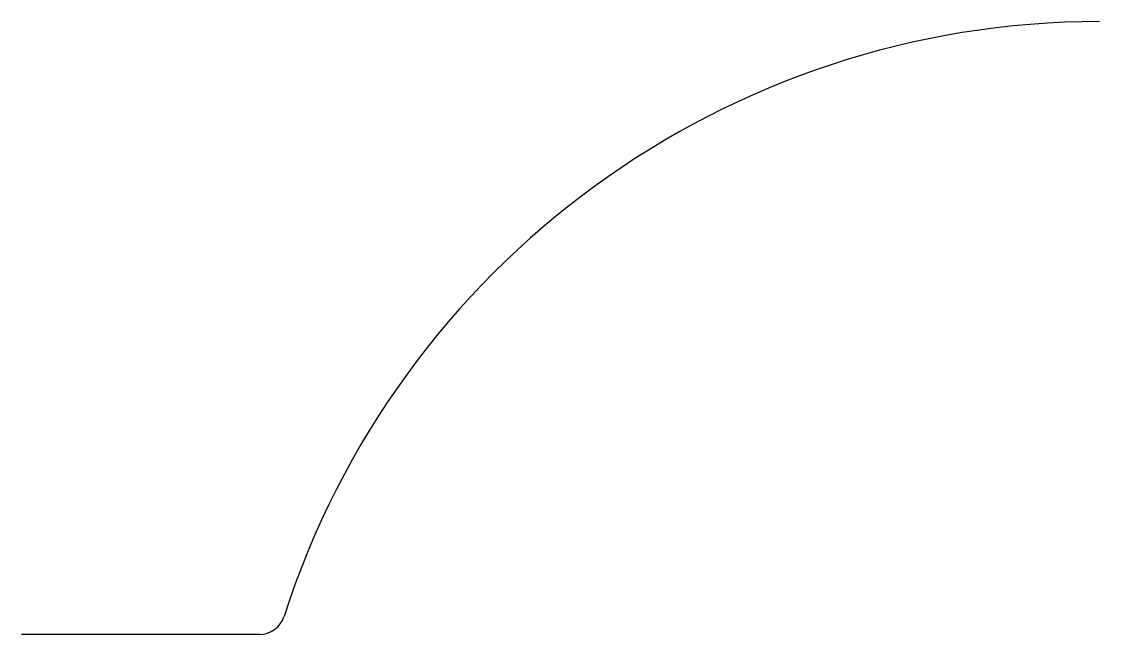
# Model space of a CAD drawing. Header units: millimetres. Extents: x -226 to -100, y 578 to 650.
import ezdxf

# ---------------------------------------------------------------- set-up
doc = ezdxf.new("R2010")
doc.units = ezdxf.units.MM

msp = doc.modelspace()

# ---------------------------------------------------------------- linework, layer by layer
msp.add_line((-198.07, 578.5), (-225.85, 578.5))
for centre, radius, start, end in [((-100, 550), 100, 90, 162.1922), ((-198.07, 581.5), 3, 270, 342.1922)]:
    msp.add_arc(centre, radius, start, end)

doc.saveas('drawing.dxf')
